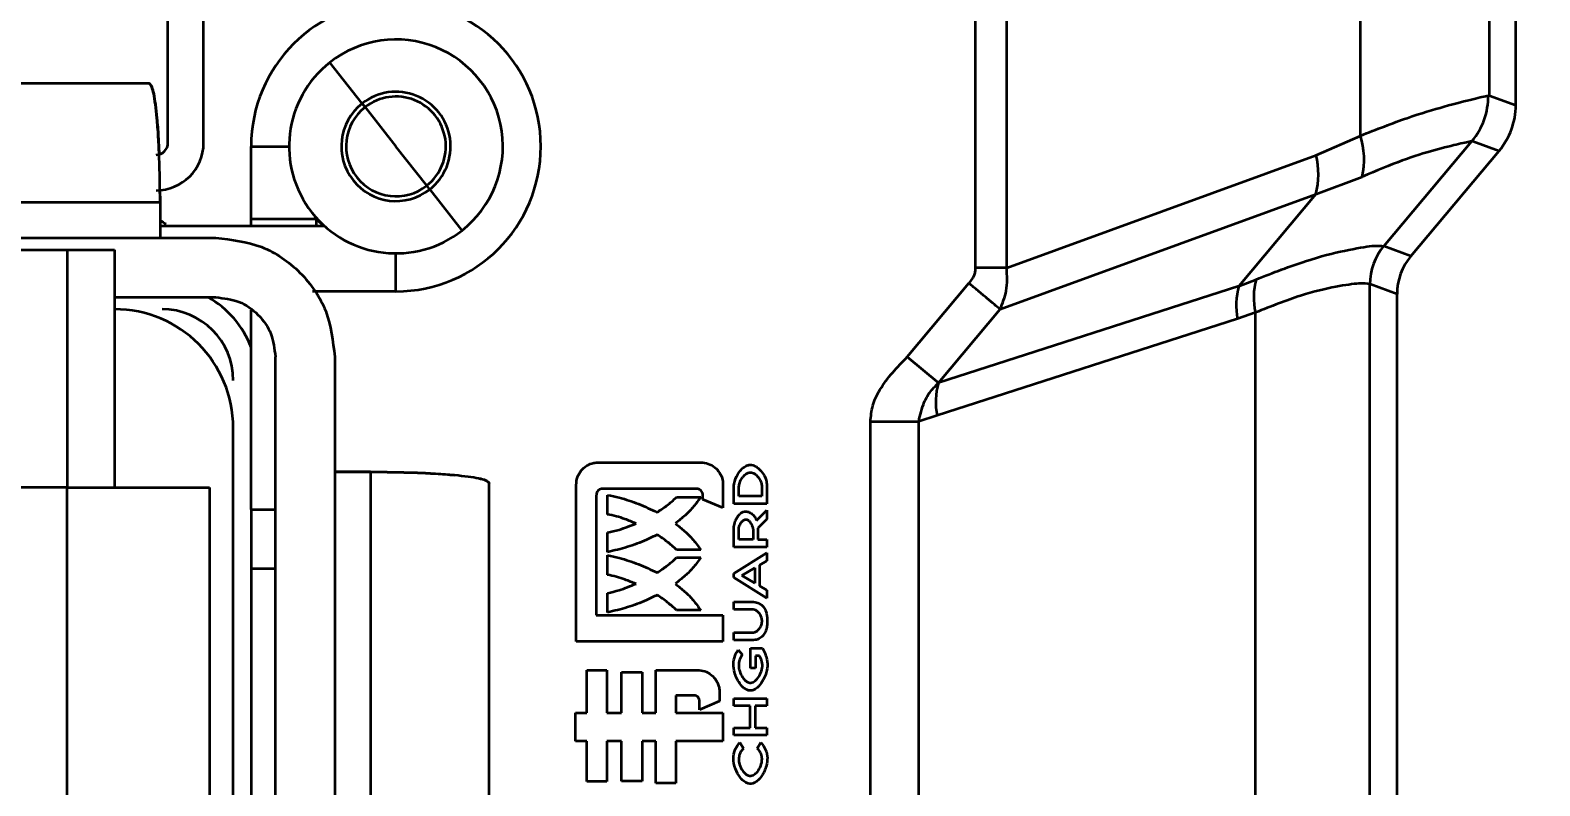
# Model space of a CAD drawing. Header units: millimetres. Extents: x 0 to 420, y 0 to 297.
# Drawn here: x 332.19 to 332.826, y 159.056 to 159.374 of the extents above; entities that cross this region are included whole.
import ezdxf

# ---------------------------------------------------------------- set-up
doc = ezdxf.new("R2010")
doc.units = ezdxf.units.MM
doc.layers.add('尺寸线层', color=150, linetype='Continuous')
doc.styles.add('SLDTEXTSTYLE2', font='TXT', dxfattribs={"width": 0.7})
doc.dimstyles.new('SLDDIMSTYLE0', dxfattribs={"dimtxt": 3.5, "dimasz": 3.302, "dimexe": 0, "dimexo": 0.0625, "dimgap": 0.875, "dimtad": 1, "dimdec": 1, "dimlfac": 100, "dimrnd": 1e-09, "dimzin": 12, "dimdsep": 46, "dimtxsty": 'SLDTEXTSTYLE2', "dimsah": 1, "dimcen": 0.09, "dimadec": 0, "dimazin": 3, "dimtfac": 1, "dimtdec": 3, "dimtofl": 0, "dimtmove": 0, "dimatfit": 3, "dimfxl": 0, "dimfrac": 2, "dimtolj": 1, "dimtzin": 12, "dimarcsym": 0})

# ---------------------------------------------------------------- blocks, each defined once
blk = doc.blocks.new('_D')
at = {"layer": '尺寸线层'}
for p, q in [((291.94307, 202.64124), (364.68758, 202.64124)), ((363.68758, 202.64124), (363.68758, 128.58016)), ((326.11667, 128.58016), (364.68758, 128.58016))]:
    blk.add_line(p, q, dxfattribs=at)
for points in [[(363.68758, 202.64124), (363.17958, 199.33924), (364.19558, 199.33924)], [(363.68758, 128.58016), (364.19558, 131.88216), (363.17958, 131.88216)]]:
    blk.add_solid(points, dxfattribs=at)
at = {"layer": '尺寸线层', "insert": (359.17585, 158.53763), "char_height": 3.5, "attachment_point": 1, "rotation": 90, "style": 'SLDTEXTSTYLE2'}
blk.add_mtext('7406.11', dxfattribs=at)
blk = doc.blocks.new('_D_1')
at = {"layer": '尺寸线层'}
for p, q in [((326.46704, 174.19224), (355.29676, 174.19224)), ((354.29676, 174.19224), (354.29676, 152.19224)), ((325.37887, 152.19224), (355.29676, 152.19224))]:
    blk.add_line(p, q, dxfattribs=at)
for points in [[(354.29676, 174.19224), (353.78876, 170.89024), (354.80476, 170.89024)], [(354.29676, 152.19224), (354.80476, 155.49424), (353.78876, 155.49424)]]:
    blk.add_solid(points, dxfattribs=at)
at = {"layer": '尺寸线层', "insert": (349.78502, 160.83451), "char_height": 3.5, "attachment_point": 1, "rotation": 90, "style": 'SLDTEXTSTYLE2'}
blk.add_mtext('2200', dxfattribs=at)

msp = doc.modelspace()

# ---------------------------------------------------------------- linework, layer by layer
at = {"color": 7, "linetype": 'Continuous', "lineweight": 35}
for p, q in [((332.81559, 159.34259), (332.81559, 159.61669)), ((332.81559, 159.34259), (332.81559, 159.61669)), ((332.75014, 159.3297), (332.75014, 159.58207)), ((332.75014, 159.3297), (332.75014, 159.58207)), ((332.80445, 159.58207), (332.80445, 159.34665)), ((332.80445, 159.58207), (332.80445, 159.34665)), ((332.24809, 159.32669), (332.24809, 159.48669)), ((332.26309, 159.32669), (332.26309, 159.48669)), ((332.58806, 159.27408), (332.58806, 159.48055)), ((332.58806, 159.27408), (332.58806, 159.48055)), ((332.60124, 159.27408), (332.60124, 159.48055)), ((332.60124, 159.27408), (332.60124, 159.48055)), ((332.32987, 159.34327), (332.31628, 159.36057)), ((332.24019, 159.35169), (331.98639, 159.35169)), ((332.80405, 159.34664), (332.80445, 159.34665)), ((332.80405, 159.34664), (332.80445, 159.34665)), ((332.80445, 159.34665), (332.81559, 159.34259)), ((332.80445, 159.34665), (332.81559, 159.34259)), ((332.32987, 159.34327), (332.33111, 159.3417)), ((332.33111, 159.3417), (332.34409, 159.32519)), ((332.28309, 159.29469), (332.28309, 159.32519)), ((332.28309, 159.32519), (332.29909, 159.32519)), ((332.35706, 159.30868), (332.34409, 159.32519)), ((332.73157, 159.32152), (332.75014, 159.3297)), ((332.73157, 159.32152), (332.75014, 159.3297)), ((332.76005, 159.2832), (332.79711, 159.32738)), ((332.76005, 159.2832), (332.79711, 159.32738)), ((332.79744, 159.32739), (332.80858, 159.32334)), ((332.79744, 159.32739), (332.80858, 159.32334)), ((332.60124, 159.27408), (332.73157, 159.32152)), ((332.60124, 159.27408), (332.73157, 159.32152)), ((332.77143, 159.27906), (332.80858, 159.32334)), ((332.77143, 159.27906), (332.80858, 159.32334)), ((332.73144, 159.30503), (332.75094, 159.31243)), ((332.73144, 159.30503), (332.75094, 159.31243)), ((332.24469, 159.30701), (332.24479, 159.30169)), ((332.3583, 159.30711), (332.35706, 159.30868)), ((332.3583, 159.30711), (332.37189, 159.28981)), ((331.98179, 159.30169), (332.24479, 159.30169)), ((332.24479, 159.30169), (332.24479, 159.28669)), ((332.59846, 159.25663), (332.73144, 159.30503)), ((332.59846, 159.25663), (332.73144, 159.30503)), ((332.73144, 159.30503), (332.69898, 159.26635)), ((332.73144, 159.30503), (332.69898, 159.26635)), ((332.28309, 159.29169), (332.28309, 159.29469)), ((332.28309, 159.29469), (332.31059, 159.29469)), ((332.31384, 159.29169), (332.30963, 159.2953)), ((332.31059, 159.29469), (332.31059, 159.29514)), ((332.31059, 159.29169), (332.31059, 159.29469)), ((331.69831, 159.28669), (332.26831, 159.28669)), ((332.31404, 159.29169), (332.24479, 159.29169)), ((331.74559, 159.28169), (332.20559, 159.28169)), ((332.20559, 159.28169), (332.22559, 159.28169)), ((332.20559, 159.28169), (332.20559, 159.18169)), ((332.22559, 159.28169), (332.22559, 159.18169)), ((332.34409, 159.26419), (332.34409, 159.28019)), ((332.75996, 159.28324), (332.76005, 159.2832)), ((332.75996, 159.28324), (332.76005, 159.2832)), ((332.77143, 159.27906), (332.76005, 159.2832)), ((332.77143, 159.27906), (332.76005, 159.2832)), ((332.55937, 159.23665), (332.58536, 159.26762)), ((332.55937, 159.23665), (332.58536, 159.26762)), ((332.69898, 159.26635), (332.70625, 159.26923)), ((332.69898, 159.26635), (332.70625, 159.26923)), ((332.22559, 159.26169), (332.26831, 159.26169)), ((332.34409, 159.26419), (332.30891, 159.26419)), ((332.69898, 159.26635), (332.57247, 159.22566)), ((332.69898, 159.26635), (332.57247, 159.22566)), ((332.75411, 158.84618), (332.75411, 159.2672)), ((332.75411, 159.2672), (332.75421, 159.26716)), ((332.75411, 158.84618), (332.75411, 159.2672)), ((332.75411, 159.2672), (332.75421, 159.26716)), ((332.76559, 159.26301), (332.75421, 159.26716)), ((332.76559, 159.26301), (332.75421, 159.26716)), ((332.76559, 158.85036), (332.76559, 159.26301)), ((332.76559, 158.85036), (332.76559, 159.26301)), ((332.28309, 159.17241), (332.28309, 159.2563)), ((332.57247, 159.22566), (332.59846, 159.25663)), ((332.57247, 159.22566), (332.59846, 159.25663)), ((332.70597, 159.25526), (332.69841, 159.25261)), ((332.70597, 159.25526), (332.69841, 159.25261)), ((332.70597, 158.85812), (332.70597, 159.25526)), ((332.70597, 158.85812), (332.70597, 159.25526)), ((332.69841, 159.25261), (332.5719, 159.21193)), ((332.69841, 159.25261), (332.5719, 159.21193)), ((332.29331, 158.87669), (332.29331, 159.23669)), ((332.31831, 159.23669), (332.31831, 158.87669)), ((332.55937, 159.23665), (332.57247, 159.22566)), ((332.55937, 159.23665), (332.57247, 159.22566)), ((332.5719, 159.21193), (332.5642, 159.20945)), ((332.5719, 159.21193), (332.5642, 159.20945)), ((332.27559, 158.90669), (332.27559, 159.20669)), ((332.54387, 159.20945), (332.5642, 159.20945)), ((332.54387, 158.90393), (332.54387, 159.20945)), ((332.54387, 159.20945), (332.5642, 159.20945)), ((332.54387, 158.90393), (332.54387, 159.20945)), ((332.5642, 158.90393), (332.5642, 159.20945)), ((332.5642, 158.90393), (332.5642, 159.20945)), ((332.42939, 159.1922), (332.47243, 159.1922)), ((332.42939, 159.1922), (332.47243, 159.1922)), ((332.33331, 159.18823), (332.31831, 159.18823)), ((332.33331, 159.18814), (332.31831, 159.18814)), ((332.33331, 159.18814), (332.33331, 158.92514)), ((332.20559, 159.18169), (331.74559, 159.18169)), ((332.20559, 158.93169), (332.20559, 159.18169)), ((332.20559, 159.18169), (332.26559, 159.18169)), ((332.26559, 159.18169), (332.26559, 158.93169)), ((332.38331, 159.18363), (332.38331, 159.18353)), ((332.38331, 158.92975), (332.38331, 159.18353)), ((332.41996, 159.11683), (332.41996, 159.18277)), ((332.41996, 159.11683), (332.41996, 159.18277)), ((332.42845, 159.1784), (332.42845, 159.12789)), ((332.42845, 159.1784), (332.42845, 159.12789)), ((332.47063, 159.18114), (332.43111, 159.18114)), ((332.47063, 159.18114), (332.43111, 159.18114)), ((332.43316, 159.17034), (332.43316, 159.17848)), ((332.43316, 159.17034), (332.43316, 159.17848)), ((332.47329, 159.1766), (332.47329, 159.1784)), ((332.47329, 159.1766), (332.47329, 159.1784)), ((332.48178, 159.18277), (332.48178, 159.17308)), ((332.48178, 159.18277), (332.48178, 159.17308)), ((332.48634, 159.17482), (332.48634, 159.18186)), ((332.48634, 159.17482), (332.48634, 159.18186)), ((332.48852, 159.17797), (332.48852, 159.18186)), ((332.48852, 159.17797), (332.48852, 159.18186)), ((332.49812, 159.18217), (332.49812, 159.17797)), ((332.49812, 159.18217), (332.49812, 159.17797)), ((332.50029, 159.18246), (332.50029, 159.17482)), ((332.50029, 159.18246), (332.50029, 159.17482)), ((332.28309, 159.17241), (332.28309, 159.14741)), ((332.28309, 159.17241), (332.29331, 159.17241)), ((332.46223, 159.17763), (332.47243, 159.17763)), ((332.46223, 159.17763), (332.47243, 159.17763)), ((332.48178, 159.17308), (332.47329, 159.1766)), ((332.48178, 159.17308), (332.47329, 159.1766)), ((332.50029, 159.17482), (332.48634, 159.17482)), ((332.50029, 159.17482), (332.48634, 159.17482)), ((332.49812, 159.17797), (332.48852, 159.17797)), ((332.49812, 159.17797), (332.48852, 159.17797)), ((332.49594, 159.1677), (332.50029, 159.17216)), ((332.49594, 159.1677), (332.50029, 159.17216)), ((332.50029, 159.17216), (332.50029, 159.16828)), ((332.50029, 159.17216), (332.50029, 159.16828)), ((332.50029, 159.16828), (332.49641, 159.16449)), ((332.50029, 159.16828), (332.49641, 159.16449)), ((332.43316, 159.15447), (332.43316, 159.16271)), ((332.43316, 159.15447), (332.43316, 159.16271)), ((332.48634, 159.15654), (332.48634, 159.16452)), ((332.48634, 159.15654), (332.48634, 159.16452)), ((332.4884, 159.15977), (332.4884, 159.16402)), ((332.4884, 159.15977), (332.4884, 159.16402)), ((332.49447, 159.15977), (332.4884, 159.15977)), ((332.49447, 159.15977), (332.4884, 159.15977)), ((332.49447, 159.16347), (332.49447, 159.15977)), ((332.49447, 159.16347), (332.49447, 159.15977)), ((332.49643, 159.1636), (332.49643, 159.15977)), ((332.49643, 159.1636), (332.49643, 159.15977)), ((332.49643, 159.15977), (332.50029, 159.15977)), ((332.49643, 159.15977), (332.50029, 159.15977)), ((332.50029, 159.15977), (332.50029, 159.15654)), ((332.50029, 159.15977), (332.50029, 159.15654)), ((332.43316, 159.14487), (332.43316, 159.1531)), ((332.43316, 159.14487), (332.43316, 159.1531)), ((332.47243, 159.15542), (332.46223, 159.15542)), ((332.47243, 159.15542), (332.46223, 159.15542)), ((332.50029, 159.15654), (332.48634, 159.15654)), ((332.50029, 159.15654), (332.48634, 159.15654)), ((332.48634, 159.1454), (332.50029, 159.15414)), ((332.48634, 159.1454), (332.50029, 159.15414)), ((332.50029, 159.15414), (332.50029, 159.15076)), ((332.50029, 159.15414), (332.50029, 159.15076)), ((332.28309, 159.14741), (332.28309, 158.97143)), ((332.29331, 159.14741), (332.28309, 159.14741)), ((332.46223, 159.15216), (332.47243, 159.15216)), ((332.46223, 159.15216), (332.47243, 159.15216)), ((332.48976, 159.14456), (332.49522, 159.14779)), ((332.48976, 159.14456), (332.49522, 159.14779)), ((332.49522, 159.14779), (332.49522, 159.14135)), ((332.49522, 159.14779), (332.49522, 159.14135)), ((332.50029, 159.15076), (332.49721, 159.14892)), ((332.50029, 159.15076), (332.49721, 159.14892)), ((332.49721, 159.14892), (332.49721, 159.1402)), ((332.49721, 159.14892), (332.49721, 159.1402)), ((332.48634, 159.14374), (332.48634, 159.1454)), ((332.48634, 159.14374), (332.48634, 159.1454)), ((332.50029, 159.135), (332.48634, 159.14374)), ((332.50029, 159.135), (332.48634, 159.14374)), ((332.49522, 159.14135), (332.48976, 159.14456)), ((332.49522, 159.14135), (332.48976, 159.14456)), ((332.43316, 159.12909), (332.43316, 159.13724)), ((332.43316, 159.12909), (332.43316, 159.13724)), ((332.49721, 159.1402), (332.50029, 159.13841)), ((332.49721, 159.1402), (332.50029, 159.13841)), ((332.50029, 159.13841), (332.50029, 159.135)), ((332.50029, 159.13841), (332.50029, 159.135)), ((332.42845, 159.12789), (332.48178, 159.12789)), ((332.42845, 159.12789), (332.48178, 159.12789)), ((332.47243, 159.12995), (332.46223, 159.12995)), ((332.47243, 159.12995), (332.46223, 159.12995)), ((332.48178, 159.12789), (332.48178, 159.11683)), ((332.48178, 159.12789), (332.48178, 159.11683)), ((332.48634, 159.1335), (332.49469, 159.1335)), ((332.48634, 159.13035), (332.48634, 159.1335)), ((332.48634, 159.1335), (332.49469, 159.1335)), ((332.48634, 159.13035), (332.48634, 159.1335)), ((332.4941, 159.13035), (332.48634, 159.13035)), ((332.4941, 159.13035), (332.48634, 159.13035)), ((332.48178, 159.11683), (332.41996, 159.11683)), ((332.48178, 159.11683), (332.41996, 159.11683)), ((332.48634, 159.12055), (332.4941, 159.12055)), ((332.48634, 159.1174), (332.48634, 159.12055)), ((332.48634, 159.12055), (332.4941, 159.12055)), ((332.48634, 159.1174), (332.48634, 159.12055)), ((332.49469, 159.1174), (332.48634, 159.1174)), ((332.49469, 159.1174), (332.48634, 159.1174)), ((332.48822, 159.11335), (332.48988, 159.11133)), ((332.48822, 159.11335), (332.48988, 159.11133)), ((332.49342, 159.11403), (332.49839, 159.11403)), ((332.49342, 159.10558), (332.49342, 159.11403)), ((332.49342, 159.11403), (332.49839, 159.11403)), ((332.49342, 159.10558), (332.49342, 159.11403)), ((332.49543, 159.11078), (332.49543, 159.10558)), ((332.49721, 159.11078), (332.49543, 159.11078)), ((332.49543, 159.11078), (332.49543, 159.10558)), ((332.49721, 159.11078), (332.49543, 159.11078)), ((332.4245, 159.10483), (332.43291, 159.10483)), ((332.4245, 159.08682), (332.4245, 159.10483)), ((332.4245, 159.10483), (332.43291, 159.10483)), ((332.4245, 159.08682), (332.4245, 159.10483)), ((332.43291, 159.10483), (332.43291, 159.08682)), ((332.43291, 159.10483), (332.43291, 159.08682)), ((332.439, 159.10397), (332.44775, 159.10397)), ((332.439, 159.08682), (332.439, 159.10397)), ((332.439, 159.10397), (332.44775, 159.10397)), ((332.439, 159.08682), (332.439, 159.10397)), ((332.44775, 159.10397), (332.44775, 159.08682)), ((332.44775, 159.10397), (332.44775, 159.08682)), ((332.4535, 159.10483), (332.47098, 159.10483)), ((332.4535, 159.08682), (332.4535, 159.10483)), ((332.4535, 159.10483), (332.47098, 159.10483)), ((332.4535, 159.08682), (332.4535, 159.10483)), ((332.49543, 159.10558), (332.49342, 159.10558)), ((332.49543, 159.10558), (332.49342, 159.10558)), ((332.46191, 159.09411), (332.46191, 159.08682)), ((332.46952, 159.09411), (332.46191, 159.09411)), ((332.46191, 159.09411), (332.46191, 159.08682)), ((332.46952, 159.09411), (332.46191, 159.09411)), ((332.48032, 159.09171), (332.47192, 159.08802)), ((332.48032, 159.09171), (332.47192, 159.08802)), ((332.47192, 159.08802), (332.47192, 159.09145)), ((332.47192, 159.08802), (332.47192, 159.09145)), ((332.48032, 159.09548), (332.48032, 159.09171)), ((332.48032, 159.09548), (332.48032, 159.09171)), ((332.48634, 159.09289), (332.50029, 159.09289)), ((332.48634, 159.08974), (332.48634, 159.09289)), ((332.48634, 159.09289), (332.50029, 159.09289)), ((332.48634, 159.08974), (332.48634, 159.09289)), ((332.49327, 159.08974), (332.48634, 159.08974)), ((332.49327, 159.08974), (332.48634, 159.08974)), ((332.49327, 159.08052), (332.49327, 159.08974)), ((332.49327, 159.08052), (332.49327, 159.08974)), ((332.49532, 159.08974), (332.49532, 159.08052)), ((332.50029, 159.08974), (332.49532, 159.08974)), ((332.49532, 159.08974), (332.49532, 159.08052)), ((332.50029, 159.08974), (332.49532, 159.08974)), ((332.50029, 159.09289), (332.50029, 159.08974)), ((332.50029, 159.09289), (332.50029, 159.08974)), ((332.41962, 159.08682), (332.4245, 159.08682)), ((332.41962, 159.07491), (332.41962, 159.08682)), ((332.41962, 159.08682), (332.4245, 159.08682)), ((332.41962, 159.07491), (332.41962, 159.08682)), ((332.43291, 159.08682), (332.439, 159.08682)), ((332.43291, 159.08682), (332.439, 159.08682)), ((332.44775, 159.08682), (332.4535, 159.08682)), ((332.44775, 159.08682), (332.4535, 159.08682)), ((332.46191, 159.08682), (332.48178, 159.08682)), ((332.46191, 159.08682), (332.48178, 159.08682)), ((332.48178, 159.08682), (332.48178, 159.07491)), ((332.48178, 159.08682), (332.48178, 159.07491)), ((332.48634, 159.07737), (332.48634, 159.08052)), ((332.48634, 159.08052), (332.49327, 159.08052)), ((332.48634, 159.07737), (332.48634, 159.08052)), ((332.48634, 159.08052), (332.49327, 159.08052)), ((332.50029, 159.07737), (332.48634, 159.07737)), ((332.50029, 159.07737), (332.48634, 159.07737)), ((332.49532, 159.08052), (332.50029, 159.08052)), ((332.49532, 159.08052), (332.50029, 159.08052)), ((332.50029, 159.08052), (332.50029, 159.07737)), ((332.50029, 159.08052), (332.50029, 159.07737)), ((332.4245, 159.07491), (332.41962, 159.07491)), ((332.4245, 159.07491), (332.41962, 159.07491)), ((332.4245, 159.05793), (332.4245, 159.07491)), ((332.4245, 159.05793), (332.4245, 159.07491)), ((332.43291, 159.07491), (332.43291, 159.05793)), ((332.439, 159.07491), (332.43291, 159.07491)), ((332.43291, 159.07491), (332.43291, 159.05793)), ((332.439, 159.07491), (332.43291, 159.07491)), ((332.439, 159.05801), (332.439, 159.07491)), ((332.439, 159.05801), (332.439, 159.07491)), ((332.44775, 159.07491), (332.44775, 159.05801)), ((332.4535, 159.07491), (332.44775, 159.07491)), ((332.44775, 159.07491), (332.44775, 159.05801)), ((332.4535, 159.07491), (332.44775, 159.07491)), ((332.4535, 159.05716), (332.4535, 159.07491)), ((332.4535, 159.05716), (332.4535, 159.07491)), ((332.46191, 159.07491), (332.46191, 159.05716)), ((332.48178, 159.07491), (332.46191, 159.07491)), ((332.46191, 159.07491), (332.46191, 159.05716)), ((332.48178, 159.07491), (332.46191, 159.07491)), ((332.48887, 159.07434), (332.49042, 159.07185)), ((332.48887, 159.07434), (332.49042, 159.07185)), ((332.49624, 159.07185), (332.49778, 159.07434)), ((332.49624, 159.07185), (332.49778, 159.07434)), ((332.43291, 159.05793), (332.4245, 159.05793)), ((332.43291, 159.05793), (332.4245, 159.05793)), ((332.44775, 159.05801), (332.439, 159.05801)), ((332.44775, 159.05801), (332.439, 159.05801)), ((332.46191, 159.05716), (332.4535, 159.05716)), ((332.46191, 159.05716), (332.4535, 159.05716))]:
    msp.add_line(p, q, dxfattribs=at)
for centre, radius, start, end in [((332.34409, 159.32519), 0.061, 90, 180), ((332.34409, 159.32519), 0.061, 270, 90), ((332.34409, 159.32519), 0.045, 308.16854, 128.16854), ((332.34409, 159.32519), 0.045, 128.16854, 308.16854), ((332.34409, 159.32519), 0.023, 308.16854, 128.16854), ((332.34409, 159.32519), 0.021, 308.16854, 128.16854), ((332.77405, 159.34656), 0.03, 320.25006, 0.14099), ((332.77405, 159.34656), 0.03, 320.25006, 0.14099), ((332.34409, 159.32519), 0.023, 128.16854, 308.16854), ((332.34409, 159.32519), 0.021, 128.16854, 308.16854), ((332.24309, 159.32669), 0.02, 270, 0), ((332.24309, 159.32669), 0.005, 270, 0), ((332.7187, 159.31958), 0.03303, 347.49811, 17.84278), ((332.7187, 159.31958), 0.03303, 347.49811, 17.84278), ((332.69614, 159.31356), 0.03632, 346.42985, 12.66321), ((332.69614, 159.31356), 0.03632, 346.42985, 12.66321), ((332.25215, 159.30419), 0.0125, 233.90435, 247.50595), ((332.77915, 159.26716), 0.02504, 140.03569, 179.90674), ((332.77915, 159.26716), 0.02504, 140.03569, 179.90674), ((332.73448, 159.26166), 0.02923, 164.99384, 192.66448), ((332.73448, 159.26166), 0.02923, 164.99384, 192.66448), ((332.24559, 159.22669), 0.04, 20.36413, 61.04498), ((332.24559, 159.22669), 0.04, 20.36413, 61.04498), ((332.72804, 159.25826), 0.03016, 164.4497, 190.79661), ((332.72804, 159.25826), 0.03016, 164.4497, 190.79661), ((332.22559, 159.20669), 0.05, 0, 90), ((332.24559, 159.22669), 0.03, 0, 90), ((332.24559, 159.22669), 0.03, 0, 90), ((332.60153, 159.21758), 0.03017, 164.44976, 190.79653), ((332.60153, 159.21758), 0.03017, 164.44976, 190.79653)]:
    msp.add_arc(centre, radius, start, end, dxfattribs=at)
for centre, major_axis, start_param, end_param in [((332.78554, 159.34262), (0.02823, -0.01028), 5.934618, 6.631752), ((332.78554, 159.34262), (0.02823, -0.01028), 5.934618, 6.631752), ((332.79062, 159.26299), (0.02353, -0.00856), 2.793026, 3.49016), ((332.79062, 159.26299), (0.02353, -0.00856), 2.793026, 3.49016)]:
    msp.add_ellipse(centre, major_axis=major_axis, ratio=0.998448, start_param=start_param, end_param=end_param, dxfattribs=at)
for points, knots in [([(332.24019, 159.35169), (332.24056, 159.3514), (332.24121, 159.3509), (332.24236, 159.34648), (332.24331, 159.33931), (332.24402, 159.33006), (332.24426, 159.32466), (332.24436, 159.32234)], [0, 0, 0, 0, 0.2158219, 0.3712347, 0.6864622, 0.8654268, 1, 1, 1, 1]), ([(332.24479, 159.30169), (332.24472, 159.30807), (332.24462, 159.31779), (332.24405, 159.32941), (332.24331, 159.33934), (332.24235, 159.34647), (332.24121, 159.3509), (332.24056, 159.3514), (332.24019, 159.35169)], [0, 0, 0, 0, 0.242279, 0.369202, 0.49965, 0.729414, 0.842683, 1, 1, 1, 1]), ([(332.75014, 159.3297), (332.75696, 159.33237), (332.77043, 159.33764), (332.78658, 159.34238), (332.79915, 159.34558), (332.80238, 159.34628), (332.80405, 159.34664)], [0, 0, 0, 0, 0.2388676, 0.4717092, 0.7262571, 1, 1, 1, 1]), ([(332.75014, 159.3297), (332.75696, 159.33237), (332.77043, 159.33764), (332.78658, 159.34238), (332.79915, 159.34558), (332.80238, 159.34628), (332.80405, 159.34664)], [0, 0, 0, 0, 0.238868, 0.471709, 0.726257, 1, 1, 1, 1]), ([(332.79711, 159.32738), (332.79568, 159.32709), (332.79292, 159.32654), (332.78213, 159.32385), (332.76832, 159.31975), (332.75675, 159.31488), (332.75094, 159.31243)], [0, 0, 0, 0, 0.27715, 0.53382, 0.766156, 1, 1, 1, 1]), ([(332.79711, 159.32738), (332.79568, 159.32709), (332.79292, 159.32654), (332.78213, 159.32385), (332.76832, 159.31975), (332.75675, 159.31488), (332.75094, 159.31243)], [0, 0, 0, 0, 0.2771503, 0.5338203, 0.766156, 1, 1, 1, 1]), ([(332.70625, 159.26923), (332.71348, 159.27203), (332.72786, 159.27761), (332.74458, 159.2817), (332.75638, 159.28368), (332.75878, 159.28339), (332.75996, 159.28324)], [0, 0, 0, 0, 0.247618, 0.49308, 0.751102, 1, 1, 1, 1]), ([(332.70625, 159.26923), (332.71348, 159.27203), (332.72786, 159.27761), (332.74458, 159.2817), (332.75638, 159.28368), (332.75878, 159.28339), (332.75996, 159.28324)], [0, 0, 0, 0, 0.247618, 0.49308, 0.751102, 1, 1, 1, 1]), ([(332.58806, 159.27408), (332.58802, 159.27353), (332.58795, 159.27239), (332.58717, 159.27011), (332.58609, 159.26863), (332.58536, 159.26762)], [0, 0, 0, 0, 0.232062, 0.478453, 1, 1, 1, 1]), ([(332.58806, 159.27408), (332.58802, 159.27353), (332.58795, 159.27239), (332.58717, 159.27011), (332.58609, 159.26863), (332.58536, 159.26762)], [0, 0, 0, 0, 0.232062, 0.478453, 1, 1, 1, 1]), ([(332.60124, 159.27408), (332.59924, 159.27408), (332.59529, 159.27408), (332.59045, 159.27408), (332.58806, 159.27408)], [0, 0, 0, 0, 0.506963, 1, 1, 1, 1]), ([(332.60124, 159.27408), (332.59924, 159.27408), (332.59529, 159.27408), (332.59045, 159.27408), (332.58806, 159.27408)], [0, 0, 0, 0, 0.5069628, 1, 1, 1, 1]), ([(332.59846, 159.25663), (332.59949, 159.25917), (332.60172, 159.2646), (332.60141, 159.27078), (332.60124, 159.27408)], [0, 0, 0, 0, 0.466493, 1, 1, 1, 1]), ([(332.59846, 159.25663), (332.59949, 159.25917), (332.60172, 159.2646), (332.60141, 159.27078), (332.60124, 159.27408)], [0, 0, 0, 0, 0.466493, 1, 1, 1, 1]), ([(332.59846, 159.25663), (332.59771, 159.25726), (332.59619, 159.25854), (332.59295, 159.26125), (332.58927, 159.26434), (332.58665, 159.26654), (332.58536, 159.26762)], [0, 0, 0, 0, 0.245847, 0.499999, 0.754151, 1, 1, 1, 1]), ([(332.59846, 159.25663), (332.59771, 159.25726), (332.59619, 159.25854), (332.59295, 159.26125), (332.58927, 159.26434), (332.58665, 159.26654), (332.58536, 159.26762)], [0, 0, 0, 0, 0.245847, 0.499999, 0.754151, 1, 1, 1, 1]), ([(332.75411, 159.2672), (332.75297, 159.26742), (332.75079, 159.26784), (332.74031, 159.26635), (332.72571, 159.26307), (332.71255, 159.25786), (332.70597, 159.25526)], [0, 0, 0, 0, 0.262701, 0.501004, 0.750686, 1, 1, 1, 1]), ([(332.75411, 159.2672), (332.75297, 159.26742), (332.75079, 159.26784), (332.74031, 159.26635), (332.72571, 159.26307), (332.71255, 159.25786), (332.70597, 159.25526)], [0, 0, 0, 0, 0.262701, 0.501004, 0.750686, 1, 1, 1, 1]), ([(332.54387, 159.20945), (332.54408, 159.21169), (332.54452, 159.2164), (332.54929, 159.22619), (332.55519, 159.23231), (332.55937, 159.23665)], [0, 0, 0, 0, 0.209288, 0.438923, 1, 1, 1, 1]), ([(332.54387, 159.20945), (332.54408, 159.21169), (332.54452, 159.2164), (332.54929, 159.22619), (332.55519, 159.23231), (332.55937, 159.23665)], [0, 0, 0, 0, 0.209288, 0.438923, 1, 1, 1, 1]), ([(332.5642, 159.20945), (332.56481, 159.21219), (332.56577, 159.21647), (332.56884, 159.22198), (332.5712, 159.22438), (332.57247, 159.22566)], [0, 0, 0, 0, 0.452149, 0.705537, 1, 1, 1, 1]), ([(332.5642, 159.20945), (332.56481, 159.21219), (332.56577, 159.21647), (332.56884, 159.22198), (332.5712, 159.22438), (332.57247, 159.22566)], [0, 0, 0, 0, 0.452149, 0.705537, 1, 1, 1, 1]), ([(332.41996, 159.18277), (332.42006, 159.18386), (332.42027, 159.18604), (332.42195, 159.18889), (332.42438, 159.19099), (332.427, 159.19206), (332.42872, 159.19216), (332.42939, 159.1922)], [0, 0, 0, 0, 0.220827, 0.440436, 0.651052, 0.864309, 1, 1, 1, 1]), ([(332.41996, 159.18277), (332.42006, 159.18386), (332.42027, 159.18604), (332.42195, 159.18889), (332.42438, 159.19099), (332.427, 159.19206), (332.42872, 159.19216), (332.42939, 159.1922)], [0, 0, 0, 0, 0.220827, 0.440436, 0.651052, 0.864309, 1, 1, 1, 1]), ([(332.47243, 159.1922), (332.4735, 159.1921), (332.47563, 159.1919), (332.47842, 159.19024), (332.48052, 159.18786), (332.48163, 159.18522), (332.48174, 159.18346), (332.48178, 159.18277)], [0, 0, 0, 0, 0.217033, 0.432668, 0.640579, 0.859649, 1, 1, 1, 1]), ([(332.47243, 159.1922), (332.4735, 159.1921), (332.47563, 159.1919), (332.47842, 159.19024), (332.48052, 159.18786), (332.48163, 159.18522), (332.48174, 159.18346), (332.48178, 159.18277)], [0, 0, 0, 0, 0.217033, 0.432668, 0.640579, 0.859649, 1, 1, 1, 1]), ([(332.48634, 159.18186), (332.48643, 159.1827), (332.48668, 159.18493), (332.48817, 159.18776), (332.49008, 159.1899), (332.49172, 159.19091), (332.49316, 159.19126), (332.49465, 159.19104), (332.49645, 159.19007), (332.49845, 159.18798), (332.49998, 159.18526), (332.50021, 159.18322), (332.50029, 159.18246)], [0, 0, 0, 0, 0.103068, 0.272975, 0.380129, 0.450745, 0.504132, 0.557726, 0.630958, 0.750137, 0.907593, 1, 1, 1, 1]), ([(332.48634, 159.18186), (332.48643, 159.1827), (332.48668, 159.18493), (332.48817, 159.18776), (332.49008, 159.1899), (332.49172, 159.19091), (332.49316, 159.19126), (332.49465, 159.19104), (332.49645, 159.19007), (332.49845, 159.18798), (332.49998, 159.18526), (332.50021, 159.18322), (332.50029, 159.18246)], [0, 0, 0, 0, 0.103068, 0.272975, 0.380129, 0.450745, 0.504132, 0.557726, 0.630958, 0.750137, 0.907593, 1, 1, 1, 1]), ([(332.33331, 159.18823), (332.33967, 159.18816), (332.34937, 159.18806), (332.36109, 159.1875), (332.36613, 159.18709), (332.36868, 159.18688)], [0, 0, 0, 0, 0.484898, 0.738922, 1, 1, 1, 1]), ([(332.38331, 159.18353), (332.38302, 159.18391), (332.38252, 159.18456), (332.37809, 159.1857), (332.37096, 159.18666), (332.36103, 159.18739), (332.3494, 159.18797), (332.33968, 159.18807), (332.33331, 159.18814)], [0, 0, 0, 0, 0.157309, 0.270586, 0.50035, 0.630794, 0.757716, 1, 1, 1, 1]), ([(332.37889, 159.18552), (332.37998, 159.18527), (332.3826, 159.18466), (332.38305, 159.18401), (332.38331, 159.18363)], [0, 0, 0, 0, 0.418606, 1, 1, 1, 1]), ([(332.48852, 159.18186), (332.48859, 159.18245), (332.48876, 159.18393), (332.48982, 159.1858), (332.49114, 159.18719), (332.49231, 159.18784), (332.49333, 159.18803), (332.4944, 159.18783), (332.4957, 159.18708), (332.49698, 159.18566), (332.49793, 159.1839), (332.49806, 159.18266), (332.49812, 159.18217)], [0, 0, 0, 0, 0.107522, 0.269023, 0.38047, 0.452163, 0.50862, 0.565188, 0.646662, 0.775363, 0.910485, 1, 1, 1, 1]), ([(332.48852, 159.18186), (332.48859, 159.18245), (332.48876, 159.18393), (332.48982, 159.1858), (332.49114, 159.18719), (332.49231, 159.18784), (332.49333, 159.18803), (332.4944, 159.18783), (332.4957, 159.18708), (332.49698, 159.18566), (332.49793, 159.1839), (332.49806, 159.18266), (332.49812, 159.18217)], [0, 0, 0, 0, 0.107522, 0.269023, 0.38047, 0.452163, 0.50862, 0.565188, 0.646662, 0.775363, 0.910485, 1, 1, 1, 1]), ([(332.43111, 159.18114), (332.4308, 159.18111), (332.43019, 159.18104), (332.42937, 159.18058), (332.4288, 159.1799), (332.4285, 159.17913), (332.42846, 159.17863), (332.42845, 159.1784)], [0, 0, 0, 0, 0.215909, 0.431679, 0.642748, 0.836136, 1, 1, 1, 1]), ([(332.43111, 159.18114), (332.4308, 159.18111), (332.43019, 159.18104), (332.42937, 159.18058), (332.4288, 159.1799), (332.4285, 159.17913), (332.42846, 159.17863), (332.42845, 159.1784)], [0, 0, 0, 0, 0.215909, 0.431679, 0.642748, 0.836136, 1, 1, 1, 1]), ([(332.43316, 159.17848), (332.4348, 159.17814), (332.43922, 159.1772), (332.44628, 159.17486), (332.45147, 159.17242), (332.45408, 159.17119)], [0, 0, 0, 0, 0.22528, 0.610558, 1, 1, 1, 1]), ([(332.43316, 159.17848), (332.4348, 159.17814), (332.43922, 159.1772), (332.44628, 159.17486), (332.45147, 159.17242), (332.45408, 159.17119)], [0, 0, 0, 0, 0.22528, 0.610558, 1, 1, 1, 1]), ([(332.47329, 159.1784), (332.47326, 159.17873), (332.47319, 159.17939), (332.4727, 159.18027), (332.47197, 159.18084), (332.47125, 159.1811), (332.4708, 159.18113), (332.47063, 159.18114)], [0, 0, 0, 0, 0.23459, 0.46963, 0.6837, 0.878789, 1, 1, 1, 1]), ([(332.47329, 159.1784), (332.47326, 159.17873), (332.47319, 159.17939), (332.4727, 159.18027), (332.47197, 159.18084), (332.47125, 159.1811), (332.4708, 159.18113), (332.47063, 159.18114)], [0, 0, 0, 0, 0.23459, 0.46963, 0.6837, 0.878789, 1, 1, 1, 1]), ([(332.45408, 159.17119), (332.45546, 159.17213), (332.45758, 159.17358), (332.46028, 159.17576), (332.46158, 159.177), (332.46223, 159.17763)], [0, 0, 0, 0, 0.481223, 0.740091, 1, 1, 1, 1]), ([(332.45408, 159.17119), (332.45546, 159.17213), (332.45758, 159.17358), (332.46028, 159.17576), (332.46158, 159.177), (332.46223, 159.17763)], [0, 0, 0, 0, 0.481223, 0.740091, 1, 1, 1, 1]), ([(332.47243, 159.17763), (332.47146, 159.17627), (332.46946, 159.1735), (332.46585, 159.16976), (332.4631, 159.16758), (332.46172, 159.16648)], [0, 0, 0, 0, 0.322508, 0.65906, 1, 1, 1, 1]), ([(332.47243, 159.17763), (332.47146, 159.17627), (332.46946, 159.1735), (332.46585, 159.16976), (332.4631, 159.16758), (332.46172, 159.16648)], [0, 0, 0, 0, 0.322508, 0.65906, 1, 1, 1, 1]), ([(332.44517, 159.16648), (332.44363, 159.16712), (332.44092, 159.16824), (332.43691, 159.16958), (332.43442, 159.17008), (332.43316, 159.17034)], [0, 0, 0, 0, 0.395845, 0.696793, 1, 1, 1, 1]), ([(332.44517, 159.16648), (332.44363, 159.16712), (332.44092, 159.16824), (332.43691, 159.16958), (332.43442, 159.17008), (332.43316, 159.17034)], [0, 0, 0, 0, 0.395845, 0.696793, 1, 1, 1, 1]), ([(332.43316, 159.16271), (332.4348, 159.16305), (332.43767, 159.16366), (332.44163, 159.1651), (332.44399, 159.16602), (332.44517, 159.16648)], [0, 0, 0, 0, 0.397481, 0.698479, 1, 1, 1, 1]), ([(332.43316, 159.16271), (332.4348, 159.16305), (332.43767, 159.16366), (332.44163, 159.1651), (332.44399, 159.16602), (332.44517, 159.16648)], [0, 0, 0, 0, 0.397481, 0.698479, 1, 1, 1, 1]), ([(332.46172, 159.16648), (332.46303, 159.16545), (332.4657, 159.16334), (332.46935, 159.15966), (332.4714, 159.15684), (332.47243, 159.15542)], [0, 0, 0, 0, 0.323586, 0.659323, 1, 1, 1, 1]), ([(332.46172, 159.16648), (332.46303, 159.16545), (332.4657, 159.16334), (332.46935, 159.15966), (332.4714, 159.15684), (332.47243, 159.15542)], [0, 0, 0, 0, 0.323586, 0.659323, 1, 1, 1, 1]), ([(332.48634, 159.16452), (332.48643, 159.1653), (332.48663, 159.16715), (332.48776, 159.16931), (332.48912, 159.1708), (332.49021, 159.17146), (332.49128, 159.17167), (332.49244, 159.17148), (332.49383, 159.17074), (332.49519, 159.16946), (332.4957, 159.16825), (332.49594, 159.1677)], [0, 0, 0, 0, 0.147974, 0.353463, 0.450206, 0.530143, 0.591907, 0.65363, 0.750939, 0.887099, 1, 1, 1, 1]), ([(332.48634, 159.16452), (332.48643, 159.1653), (332.48663, 159.16715), (332.48776, 159.16931), (332.48912, 159.1708), (332.49021, 159.17146), (332.49128, 159.17167), (332.49244, 159.17148), (332.49383, 159.17074), (332.49519, 159.16946), (332.4957, 159.16825), (332.49594, 159.1677)], [0, 0, 0, 0, 0.1479738, 0.3534631, 0.4502059, 0.5301426, 0.5919075, 0.6536295, 0.7509391, 0.887099, 1, 1, 1, 1]), ([(332.4884, 159.16402), (332.48844, 159.16443), (332.48853, 159.16516), (332.48889, 159.16598), (332.48921, 159.16655), (332.48948, 159.16695), (332.48979, 159.16732), (332.49021, 159.16774), (332.49072, 159.16809), (332.49123, 159.16823), (332.49156, 159.16822), (332.49193, 159.16815), (332.49228, 159.16797), (332.49269, 159.16766), (332.49298, 159.16735), (332.49324, 159.16702), (332.49347, 159.16668), (332.49368, 159.16632), (332.49386, 159.16595), (332.49403, 159.16557), (332.49417, 159.16518), (332.49429, 159.16478), (332.49437, 159.16442), (332.49445, 159.16398), (332.49447, 159.16364), (332.49447, 159.16347)], [0, 0, 0, 0, 0.1049306, 0.1885594, 0.2302518, 0.2719479, 0.3136544, 0.3553839, 0.4258246, 0.4688827, 0.4902727, 0.5109553, 0.5637459, 0.5910033, 0.6446634, 0.6714023, 0.6981379, 0.7516535, 0.7783847, 0.8051155, 0.8586132, 0.8853445, 0.9120767, 0.9558154, 1, 1, 1, 1]), ([(332.4884, 159.16402), (332.48844, 159.16443), (332.48853, 159.16516), (332.48889, 159.16598), (332.48921, 159.16655), (332.48948, 159.16695), (332.48979, 159.16732), (332.49021, 159.16774), (332.49072, 159.16809), (332.49123, 159.16823), (332.49156, 159.16822), (332.49193, 159.16815), (332.49228, 159.16797), (332.49269, 159.16766), (332.49298, 159.16735), (332.49324, 159.16702), (332.49347, 159.16668), (332.49368, 159.16632), (332.49386, 159.16595), (332.49403, 159.16557), (332.49417, 159.16518), (332.49429, 159.16478), (332.49437, 159.16442), (332.49445, 159.16398), (332.49447, 159.16364), (332.49447, 159.16347)], [0, 0, 0, 0, 0.1049306, 0.1885594, 0.2302518, 0.2719479, 0.3136544, 0.3553839, 0.4258246, 0.4688827, 0.4902727, 0.5109553, 0.5637459, 0.5910033, 0.6446634, 0.6714023, 0.6981379, 0.7516535, 0.7783847, 0.8051155, 0.8586132, 0.8853445, 0.9120767, 0.9558154, 1, 1, 1, 1]), ([(332.45408, 159.16176), (332.45258, 159.16104), (332.44851, 159.15909), (332.44158, 159.1564), (332.43598, 159.15512), (332.43316, 159.15447)], [0, 0, 0, 0, 0.225097, 0.610128, 1, 1, 1, 1]), ([(332.45408, 159.16176), (332.45258, 159.16104), (332.44851, 159.15909), (332.44158, 159.1564), (332.43598, 159.15512), (332.43316, 159.15447)], [0, 0, 0, 0, 0.225097, 0.610128, 1, 1, 1, 1]), ([(332.46223, 159.15542), (332.46099, 159.15654), (332.45909, 159.15825), (332.45632, 159.16031), (332.45483, 159.16128), (332.45408, 159.16176)], [0, 0, 0, 0, 0.4841065, 0.741689, 1, 1, 1, 1]), ([(332.46223, 159.15542), (332.46099, 159.15654), (332.45909, 159.15825), (332.45632, 159.16031), (332.45483, 159.16128), (332.45408, 159.16176)], [0, 0, 0, 0, 0.4841065, 0.741689, 1, 1, 1, 1]), ([(332.49641, 159.16449), (332.49642, 159.16442), (332.49643, 159.16427), (332.49643, 159.16397), (332.49643, 159.16375), (332.49643, 159.1636)], [0, 0, 0, 0, 0.253407, 0.506797, 1, 1, 1, 1]), ([(332.49641, 159.16449), (332.49642, 159.16442), (332.49643, 159.16427), (332.49643, 159.16397), (332.49643, 159.16375), (332.49643, 159.1636)], [0, 0, 0, 0, 0.253407, 0.506797, 1, 1, 1, 1]), ([(332.43316, 159.1531), (332.4348, 159.15276), (332.43922, 159.15182), (332.44628, 159.14948), (332.45147, 159.14704), (332.45408, 159.14581)], [0, 0, 0, 0, 0.225279, 0.610555, 1, 1, 1, 1]), ([(332.43316, 159.1531), (332.4348, 159.15276), (332.43922, 159.15182), (332.44628, 159.14948), (332.45147, 159.14704), (332.45408, 159.14581)], [0, 0, 0, 0, 0.225279, 0.610555, 1, 1, 1, 1]), ([(332.45408, 159.14581), (332.45547, 159.14674), (332.4576, 159.14816), (332.46027, 159.15035), (332.46158, 159.15155), (332.46223, 159.15216)], [0, 0, 0, 0, 0.48414, 0.741719, 1, 1, 1, 1]), ([(332.45408, 159.14581), (332.45547, 159.14674), (332.4576, 159.14816), (332.46027, 159.15035), (332.46158, 159.15155), (332.46223, 159.15216)], [0, 0, 0, 0, 0.48414, 0.741719, 1, 1, 1, 1]), ([(332.47243, 159.15216), (332.47145, 159.15081), (332.46946, 159.14805), (332.46583, 159.14435), (332.46309, 159.14219), (332.46172, 159.1411)], [0, 0, 0, 0, 0.323845, 0.659773, 1, 1, 1, 1]), ([(332.47243, 159.15216), (332.47145, 159.15081), (332.46946, 159.14805), (332.46583, 159.14435), (332.46309, 159.14219), (332.46172, 159.1411)], [0, 0, 0, 0, 0.323845, 0.659773, 1, 1, 1, 1]), ([(332.44517, 159.1411), (332.44361, 159.1417), (332.44089, 159.14277), (332.4369, 159.14412), (332.43441, 159.14462), (332.43316, 159.14487)], [0, 0, 0, 0, 0.3966683, 0.6972353, 1, 1, 1, 1]), ([(332.44517, 159.1411), (332.44361, 159.1417), (332.44089, 159.14277), (332.4369, 159.14412), (332.43441, 159.14462), (332.43316, 159.14487)], [0, 0, 0, 0, 0.3966683, 0.6972353, 1, 1, 1, 1]), ([(332.43316, 159.13724), (332.4348, 159.1376), (332.43767, 159.13824), (332.44162, 159.13973), (332.44398, 159.14064), (332.44517, 159.1411)], [0, 0, 0, 0, 0.397021, 0.698347, 1, 1, 1, 1]), ([(332.43316, 159.13724), (332.4348, 159.1376), (332.43767, 159.13824), (332.44162, 159.13973), (332.44398, 159.14064), (332.44517, 159.1411)], [0, 0, 0, 0, 0.397021, 0.698347, 1, 1, 1, 1]), ([(332.46172, 159.1411), (332.46303, 159.14007), (332.46571, 159.13796), (332.46937, 159.13426), (332.47141, 159.1314), (332.47243, 159.12995)], [0, 0, 0, 0, 0.322168, 0.658364, 1, 1, 1, 1]), ([(332.46172, 159.1411), (332.46303, 159.14007), (332.46571, 159.13796), (332.46937, 159.13426), (332.47141, 159.1314), (332.47243, 159.12995)], [0, 0, 0, 0, 0.322168, 0.658364, 1, 1, 1, 1]), ([(332.45408, 159.13638), (332.45258, 159.13566), (332.44851, 159.13371), (332.44158, 159.13102), (332.43598, 159.12974), (332.43316, 159.12909)], [0, 0, 0, 0, 0.225098, 0.610129, 1, 1, 1, 1]), ([(332.45408, 159.13638), (332.45258, 159.13566), (332.44851, 159.13371), (332.44158, 159.13102), (332.43598, 159.12974), (332.43316, 159.12909)], [0, 0, 0, 0, 0.225098, 0.610129, 1, 1, 1, 1]), ([(332.46223, 159.12995), (332.461, 159.13109), (332.45912, 159.13283), (332.45631, 159.13488), (332.45483, 159.13588), (332.45408, 159.13638)], [0, 0, 0, 0, 0.482099, 0.740834, 1, 1, 1, 1]), ([(332.46223, 159.12995), (332.461, 159.13109), (332.45912, 159.13283), (332.45631, 159.13488), (332.45483, 159.13588), (332.45408, 159.13638)], [0, 0, 0, 0, 0.482099, 0.740834, 1, 1, 1, 1]), ([(332.4941, 159.12055), (332.49445, 159.12059), (332.49524, 159.12068), (332.49643, 159.12142), (332.49749, 159.12263), (332.49822, 159.12428), (332.49832, 159.12605), (332.49778, 159.12773), (332.49686, 159.12908), (332.49571, 159.12996), (332.49476, 159.13031), (332.49425, 159.13034), (332.4941, 159.13035)], [0, 0, 0, 0, 0.075155, 0.16832, 0.291124, 0.415852, 0.54785, 0.661465, 0.788026, 0.890381, 0.967538, 1, 1, 1, 1]), ([(332.4941, 159.12055), (332.49445, 159.12059), (332.49524, 159.12068), (332.49643, 159.12142), (332.49749, 159.12263), (332.49822, 159.12428), (332.49832, 159.12605), (332.49778, 159.12773), (332.49686, 159.12908), (332.49571, 159.12996), (332.49476, 159.13031), (332.49425, 159.13034), (332.4941, 159.13035)], [0, 0, 0, 0, 0.075155, 0.16832, 0.291124, 0.415852, 0.54785, 0.661465, 0.788026, 0.890381, 0.967538, 1, 1, 1, 1]), ([(332.49469, 159.1335), (332.49511, 159.13346), (332.49616, 159.13336), (332.49769, 159.13255), (332.4991, 159.1312), (332.50019, 159.12899), (332.50053, 159.12582), (332.50038, 159.12258), (332.4993, 159.11993), (332.4978, 159.1184), (332.49617, 159.11754), (332.4951, 159.11744), (332.49469, 159.1174)], [0, 0, 0, 0, 0.057396, 0.142461, 0.228893, 0.320305, 0.471061, 0.658867, 0.756094, 0.853964, 0.944424, 1, 1, 1, 1]), ([(332.49469, 159.1335), (332.49511, 159.13346), (332.49616, 159.13336), (332.49769, 159.13255), (332.4991, 159.1312), (332.50019, 159.12899), (332.50053, 159.12582), (332.50038, 159.12258), (332.4993, 159.11993), (332.4978, 159.1184), (332.49617, 159.11754), (332.4951, 159.11744), (332.49469, 159.1174)], [0, 0, 0, 0, 0.057396, 0.142461, 0.228893, 0.320305, 0.471061, 0.658867, 0.756094, 0.853964, 0.944424, 1, 1, 1, 1]), ([(332.49839, 159.11403), (332.49917, 159.11251), (332.50056, 159.10981), (332.50056, 159.10503), (332.49914, 159.10112), (332.49722, 159.09827), (332.49554, 159.09681), (332.49422, 159.0962), (332.49301, 159.0961), (332.49172, 159.09646), (332.49002, 159.09761), (332.48792, 159.10028), (332.48634, 159.10403), (332.486, 159.10823), (332.48688, 159.11125), (332.48788, 159.11282), (332.48822, 159.11335)], [0, 0, 0, 0, 0.120432, 0.213162, 0.331684, 0.413005, 0.455865, 0.488872, 0.514902, 0.540892, 0.583063, 0.658706, 0.781016, 0.867724, 0.954736, 1, 1, 1, 1]), ([(332.49839, 159.11403), (332.49917, 159.11251), (332.50056, 159.10981), (332.50056, 159.10503), (332.49914, 159.10112), (332.49722, 159.09827), (332.49554, 159.09681), (332.49422, 159.0962), (332.49301, 159.0961), (332.49172, 159.09646), (332.49002, 159.09761), (332.48792, 159.10028), (332.48634, 159.10403), (332.486, 159.10823), (332.48688, 159.11125), (332.48788, 159.11282), (332.48822, 159.11335)], [0, 0, 0, 0, 0.120432, 0.213162, 0.331684, 0.413005, 0.455865, 0.488872, 0.514902, 0.540892, 0.583063, 0.658706, 0.781016, 0.867724, 0.954736, 1, 1, 1, 1]), ([(332.48988, 159.11133), (332.48945, 159.1106), (332.4886, 159.10917), (332.48825, 159.10666), (332.48875, 159.10413), (332.48976, 159.10202), (332.491, 159.10051), (332.49207, 159.09973), (332.49306, 159.09942), (332.49401, 159.09949), (332.49515, 159.10004), (332.49659, 159.10142), (332.49785, 159.10361), (332.49855, 159.10636), (332.49817, 159.10882), (332.49749, 159.1102), (332.49721, 159.11078)], [0, 0, 0, 0, 0.08987, 0.176538, 0.263027, 0.362446, 0.423179, 0.470099, 0.500982, 0.532068, 0.57022, 0.633522, 0.742023, 0.836258, 0.931198, 1, 1, 1, 1]), ([(332.48988, 159.11133), (332.48945, 159.1106), (332.4886, 159.10917), (332.48825, 159.10666), (332.48875, 159.10413), (332.48976, 159.10202), (332.491, 159.10051), (332.49207, 159.09973), (332.49306, 159.09942), (332.49401, 159.09949), (332.49515, 159.10004), (332.49659, 159.10142), (332.49785, 159.10361), (332.49855, 159.10636), (332.49817, 159.10882), (332.49749, 159.1102), (332.49721, 159.11078)], [0, 0, 0, 0, 0.08987, 0.176538, 0.263027, 0.362446, 0.423179, 0.470099, 0.500982, 0.532068, 0.57022, 0.633522, 0.742023, 0.836258, 0.931198, 1, 1, 1, 1]), ([(332.47098, 159.10483), (332.47204, 159.10473), (332.47418, 159.10453), (332.47696, 159.10287), (332.47906, 159.10049), (332.48017, 159.09788), (332.48028, 159.09615), (332.48032, 159.09548)], [0, 0, 0, 0, 0.218278, 0.435149, 0.644163, 0.864466, 1, 1, 1, 1]), ([(332.47098, 159.10483), (332.47204, 159.10473), (332.47418, 159.10453), (332.47696, 159.10287), (332.47906, 159.10049), (332.48017, 159.09788), (332.48028, 159.09615), (332.48032, 159.09548)], [0, 0, 0, 0, 0.218278, 0.435149, 0.644163, 0.864466, 1, 1, 1, 1]), ([(332.47192, 159.09145), (332.47189, 159.09182), (332.47184, 159.09244), (332.47146, 159.09323), (332.47088, 159.09377), (332.47019, 159.09406), (332.46972, 159.0941), (332.46952, 159.09411)], [0, 0, 0, 0, 0.272758, 0.457842, 0.644353, 0.8509, 1, 1, 1, 1]), ([(332.47192, 159.09145), (332.47189, 159.09182), (332.47184, 159.09244), (332.47146, 159.09323), (332.47088, 159.09377), (332.47019, 159.09406), (332.46972, 159.0941), (332.46952, 159.09411)], [0, 0, 0, 0, 0.272758, 0.457842, 0.644353, 0.8509, 1, 1, 1, 1]), ([(332.49778, 159.07434), (332.49851, 159.07337), (332.49996, 159.07145), (332.50066, 159.06792), (332.5001, 159.06403), (332.4986, 159.06076), (332.49663, 159.05841), (332.49509, 159.05732), (332.49368, 159.0569), (332.49231, 159.05702), (332.4907, 159.05782), (332.48867, 159.05982), (332.4868, 159.06321), (332.4859, 159.06728), (332.4866, 159.071), (332.48783, 159.07315), (332.48871, 159.07416), (332.48887, 159.07434)], [0, 0, 0, 0, 0.08519, 0.168963, 0.246186, 0.360946, 0.418211, 0.462463, 0.491745, 0.521214, 0.557381, 0.617071, 0.720017, 0.827682, 0.905205, 0.982624, 1, 1, 1, 1]), ([(332.49778, 159.07434), (332.49851, 159.07337), (332.49996, 159.07145), (332.50066, 159.06792), (332.5001, 159.06403), (332.4986, 159.06076), (332.49663, 159.05841), (332.49509, 159.05732), (332.49368, 159.0569), (332.49231, 159.05702), (332.4907, 159.05782), (332.48867, 159.05982), (332.4868, 159.06321), (332.4859, 159.06728), (332.4866, 159.071), (332.48783, 159.07315), (332.48871, 159.07416), (332.48887, 159.07434)], [0, 0, 0, 0, 0.08519, 0.168963, 0.246186, 0.360946, 0.418211, 0.462463, 0.491745, 0.521214, 0.557381, 0.617071, 0.720017, 0.827682, 0.905205, 0.982624, 1, 1, 1, 1]), ([(332.49042, 159.07185), (332.48992, 159.07126), (332.48893, 159.0701), (332.48833, 159.06789), (332.48852, 159.06541), (332.48947, 159.06314), (332.4908, 159.06144), (332.49198, 159.06059), (332.493, 159.06025), (332.49402, 159.06033), (332.49519, 159.06089), (332.49658, 159.06224), (332.49783, 159.06448), (332.49839, 159.06715), (332.4979, 159.06955), (332.49705, 159.071), (332.4964, 159.07168), (332.49624, 159.07185)], [0, 0, 0, 0, 0.079836, 0.158698, 0.232948, 0.337554, 0.41275, 0.456024, 0.489191, 0.522624, 0.56103, 0.622793, 0.723203, 0.826712, 0.901133, 0.975506, 1, 1, 1, 1]), ([(332.49042, 159.07185), (332.48992, 159.07126), (332.48893, 159.0701), (332.48833, 159.06789), (332.48852, 159.06541), (332.48947, 159.06314), (332.4908, 159.06144), (332.49198, 159.06059), (332.493, 159.06025), (332.49402, 159.06033), (332.49519, 159.06089), (332.49658, 159.06224), (332.49783, 159.06448), (332.49839, 159.06715), (332.4979, 159.06955), (332.49705, 159.071), (332.4964, 159.07168), (332.49624, 159.07185)], [0, 0, 0, 0, 0.079836, 0.158698, 0.232948, 0.337554, 0.41275, 0.456024, 0.489191, 0.522624, 0.56103, 0.622793, 0.723203, 0.826712, 0.901133, 0.975506, 1, 1, 1, 1])]:
    msp.add_open_spline(points, degree=3, knots=knots, dxfattribs=at)
for points in [[(332.26831, 159.28669), (332.27486, 159.28594), (332.28796, 159.28443), (332.30449, 159.27287), (332.31605, 159.25634), (332.31755, 159.24324), (332.31831, 159.23669)], [(332.26831, 159.26169), (332.27158, 159.26131), (332.27813, 159.26056), (332.2864, 159.25478), (332.29218, 159.24652), (332.29293, 159.23996), (332.29331, 159.23669)]]:
    msp.add_open_spline(points, degree=3, dxfattribs=at)

# ---------------------------------------------------------------- dimensions: what is measured, and where the dimension line sits
at = {"layer": '尺寸线层'}
for base, p1, p2, picture, middle in [((363.68758, 128.58016), (291.94307, 202.64124), (326.11667, 128.58016), '_D', (363.68758, 163.90673)), ((354.29676, 152.19224), (326.46704, 174.19224), (325.37887, 152.19224), '_D_1', (354.29676, 163.90673))]:
    dim = msp.add_linear_dim(base=base, p1=p1, p2=p2, angle=90, dimstyle='SLDDIMSTYLE0', dxfattribs=at)
    dim.commit()
    dim.dimension.update_dxf_attribs({"geometry": picture, "text_midpoint": middle, "dimtype": 160})

doc.saveas('drawing.dxf')
